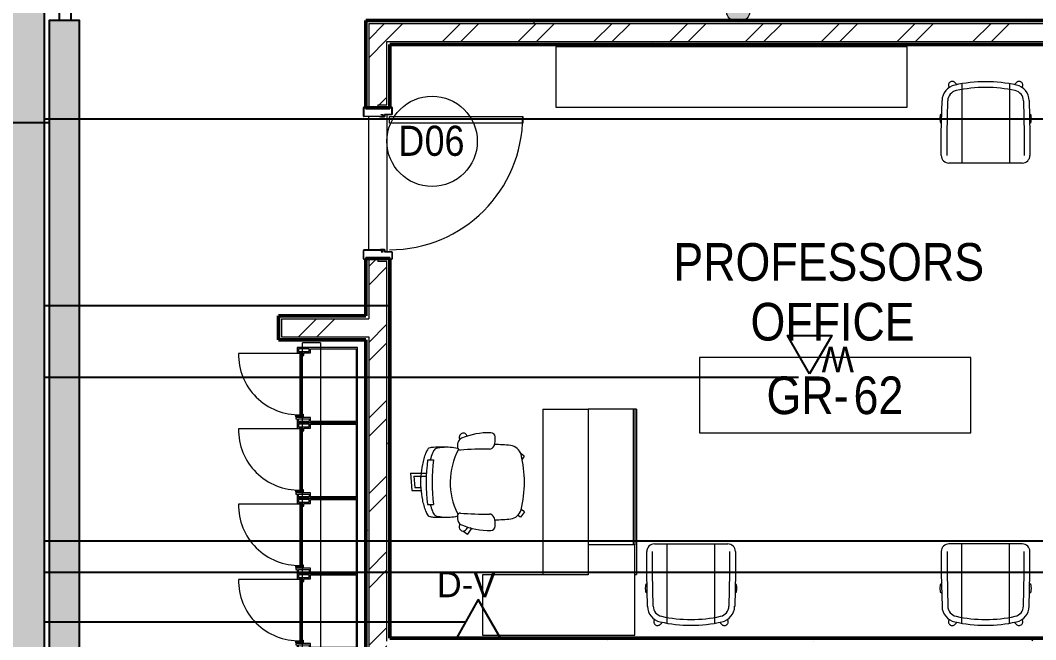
# Model space of a CAD drawing. Header units: millimetres. Extents: x -9358 to 257996, y -67499 to 9117.
# Drawn here: x 8328 to 15064, y -16478 to -12367 of the extents above; entities that cross this region are included whole.
import ezdxf

# ---------------------------------------------------------------- set-up
doc = ezdxf.new("R2010")
doc.units = ezdxf.units.MM
doc.header["$LTSCALE"] = 1000
for name, color, linetype, lineweight in [('123', 2, 'Continuous', 9), ('A-DOOR', 8, 'Continuous', 9), ('A-DOOR-1', 8, 'Continuous', 18), ('A-DOR', 8, 'Continuous', 9), ('A-FLR-PAT', 8, 'Continuous', 18), ('A-FRN', 8, 'Continuous', 9), ('A-GEN-MOD', 8, 'Continuous', 9), ('A-ROM-NAM', 8, 'Continuous', 9), ('A-TYP-DOR', 8, 'Continuous', 0), ('A-TYP-WAL', 8, 'Continuous', 0), ('A-WAL-CLD', 8, 'Continuous', 9), ('A-WAL-CMU', 8, 'Continuous', 50), ('A-WAL-LOW-30', 8, 'Continuous', 18), ('A-WAL-PAT-1', 8, 'Continuous', 9)]:
    doc.layers.add(name, color=color, linetype=linetype, lineweight=lineweight)
for name, color, linetype in [('CCTV', 4, 'Continuous'), ('CCTVNET', 6, 'Continuous'), ('DATANET', 4, 'Continuous'), ('LC-CABLE -10', 4, 'Continuous'), ('LC-CABLE -20', 6, 'Continuous'), ('LC-T-OUTLET', 4, 'Continuous')]:
    doc.layers.add(name, color=color, linetype=linetype)
doc.styles.add('Arial_5', font='arial.ttf', dxfattribs={"width": 0.85, "height": 200})
doc.styles.add('Arial_7', font='arial.ttf', dxfattribs={"width": 0.85, "height": 200})
pattern_1 = [(0, (0, 0), (812.8, 203.2), [33.528, -576.072, 33.528, -576.072, -3251.2]), (0, (0, 0), (812.8, 203.2), [-1219.2, 33.528, -1185.672, 33.528, -576.072, -1422.4]), (0, (0, 0), (812.8, 203.2), [-3048, 33.528, -372.872, 33.528, -982.472]), (120, (304.8, 101.6), (-582.3764, 602.3054), [33.528, -576.072, 33.528, -576.072, -3251.2]), (120, (304.8, 101.6), (-582.3764, 602.3054), [-1219.2, 33.528, -1185.672, 33.528, -576.072, -1422.4]), (120, (304.8, 101.6), (-582.3764, 602.3054), [-3048, 33.528, -372.872, 33.528, -982.472]), (240, (406.4, 508), (-230.4236, -805.5054), [33.528, -576.072, 33.528, -576.072, -3251.2]), (240, (406.4, 508), (-230.4236, -805.5054), [-1219.2, 33.528, -1185.672, 33.528, -576.072, -1422.4]), (240, (406.4, 508), (-230.4236, -805.5054), [-3048, 33.528, -372.872, 33.528, -982.472])]
pattern_2 = [(45, (0, 0), (-251.447, 251.447), []), (45, (0, 381), (-251.447, 251.447), [])]

# ---------------------------------------------------------------- blocks, each defined once
blk = doc.blocks.new('Door Tag - Door Tag-41184-01-Ground Floor Plan')
at = {"layer": 'A-TYP-DOR'}
blk.add_circle((0, 0), 3, dxfattribs=at)
blk = doc.blocks.new('D-V')
at = {"color": 3}
blk.add_lwpolyline([(1.2, 256.5), (146.9, 0), (-146.9, 0), (1.2, 256.5)], dxfattribs=at)
at = {"layer": 'CCTV', "color": 2}
blk.add_attdef('D-V', (-225.1, 246.5), '', height=170, dxfattribs=at)
blk = doc.blocks.new('D-W')
at = {"color": 3, "elevation": 0}
blk.add_lwpolyline([(0, 254.5), (146.9, 0), (-146.9, 0), (0, 254.5)], dxfattribs=at)
at = {"layer": 'LC-T-OUTLET', "color": 2}
blk.add_attdef('W', (77.2, 236.3, 0), '', height=170, dxfattribs=at)
blk = doc.blocks.new('Wood door - 1000-Wood Door-2297986-01-Ground Floor Furniture Plan')
at = {"layer": 'A-DOOR'}
blk.add_arc((442, -77), 884, 180, 270, dxfattribs=at)
at = {"layer": 'A-DOOR-1'}
for p, q in [((-505, 92.5), (-505, 82.5)), ((-505, 82.5), (-505, 92.5)), ((-503.5, 82.5), (-503.5, 92.5)), ((-445.7, 95), (-502.5, 95)), ((-502.5, 95), (-445.7, 95)), ((-502.5, 93.5), (-445.7, 93.5)), ((-495, 81.5), (-502.5, 81.5)), ((-502.5, 80), (-495, 80)), ((-495, 80), (-500, 80)), ((-495, 81.5), (-495, 80)), ((-495, -80), (-495, 80)), ((-444.7, 92.5), (-444.7, -32.5)), ((-443.2, -8.1), (-443.2, 92.5)), ((-443.2, 92.5), (-443.2, -8.1)), ((443.2, -8.1), (443.2, 92.5)), ((443.2, -8.4), (443.2, 92.5)), ((444.7, 92.5), (444.7, -32.5)), ((445.7, 95), (502.5, 95)), ((445.7, 95), (502.5, 95)), ((502.5, 93.5), (445.7, 93.5)), ((495, 81.5), (495, 80)), ((495, 81.5), (502.5, 81.5)), ((502.5, 80), (495, 80)), ((495, 80), (495, -80)), ((500, 80), (495, 80)), ((503.5, 82.5), (503.5, 92.5)), ((505, 92.5), (505, 82.5)), ((505, 92.5), (505, 82.5)), ((-456.5, -92.5), (-456.5, -47)), ((-453.7, -23), (-455.2, -23)), ((-455.2, -23), (-455.2, -32.5)), ((-455, -92.5), (-455, -47)), ((-455, -47), (-455, -92.5)), ((-442.5, -44.5), (-454, -44.5)), ((-442.5, -46), (-454, -46)), ((-442.5, -46), (-454, -46)), ((-453.7, -32.5), (-453.7, -23)), ((-445.7, -33.5), (-452.7, -33.5)), ((-452.7, -35), (-445.7, -35)), ((-441.7, -8.1), (-443.2, -8.4)), ((-443.2, -32.5), (-443.2, -8.1)), ((-443.2, -8.1), (-441.7, -8.1)), ((-443.2, -8.4), (-441.5, -18.1)), ((-440, -18), (-441.7, -8.1)), ((-441.7, -8.1), (-440, -18)), ((-441.5, -18.1), (-441.5, -43.5)), ((-440, -43.5), (-440, -18)), ((-440, -18), (-440, -43.5)), ((440, -18), (441.7, -8.1)), ((440, -18), (441.7, -8.1)), ((440, -43.5), (440, -18)), ((440, -43.5), (440, -18)), ((443.2, -8.4), (441.5, -18.1)), ((441.5, -18.1), (441.5, -43.5)), ((441.7, -8.1), (443.2, -8.4)), ((441.7, -8.1), (443.2, -8.4)), ((442.5, -44.5), (454, -44.5)), ((442.5, -46), (454, -46)), ((454, -46), (442.5, -46)), ((443.2, -32.5), (443.2, -8.1)), ((445.7, -33.5), (452.7, -33.5)), ((452.7, -35), (445.7, -35)), ((453.7, -23), (455.2, -23)), ((453.7, -32.5), (453.7, -23)), ((455, -92.5), (455, -47)), ((455, -92.5), (455, -47)), ((455.2, -23), (455.2, -32.5)), ((456.5, -92.5), (456.5, -47)), ((-505, -92.5), (-505, -82.5)), ((-505, -92.5), (-505, -82.5)), ((-503.5, -92.5), (-503.5, -82.5)), ((-495, -80), (-502.5, -80)), ((-502.5, -81.5), (-495, -81.5)), ((-457.5, -93.5), (-502.5, -93.5)), ((-502.5, -95), (-457.5, -95)), ((-457.5, -95), (-502.5, -95)), ((-500, -80), (-495, -80)), ((-495, -81.5), (-495, -80)), ((399, -77), (442, -77)), ((399, -961), (399, -77)), ((442, -77), (442, -961)), ((457.5, -93.5), (502.5, -93.5)), ((502.5, -95), (457.5, -95)), ((502.5, -95), (457.5, -95)), ((495, -81.5), (495, -80)), ((495, -80), (502.5, -80)), ((495, -80), (500, -80)), ((502.5, -81.5), (495, -81.5)), ((503.5, -92.5), (503.5, -82.5)), ((505, -92.5), (505, -82.5)), ((505, -82.5), (505, -92.5)), ((442, -961), (399, -961))]:
    blk.add_line(p, q, dxfattribs=at)
for centre, radius, start, end in [((-502.5, 92.5), 2.5, 90, 180), ((-502.5, 92.5), 2.5, 90, 180), ((-502.5, 82.5), 2.5, 180, 270), ((-502.5, 82.5), 2.5, 180, 270), ((-502.5, 92.5), 1.03, 90, 180), ((-502.5, 82.5), 1.01, 180, 270), ((-445.7, 92.5), 2.5, 0, 90), ((-445.7, 92.5), 2.5, 0, 90), ((-445.7, 92.5), 0.985, 0, 90), ((445.7, 92.5), 2.5, 90, 180), ((445.7, 92.5), 2.5, 90, 180), ((445.7, 92.5), 0.985, 90, 180), ((502.5, 92.5), 2.5, 360, 90), ((502.5, 92.5), 2.5, 0, 90), ((502.5, 92.5), 1.03, 0, 90), ((502.5, 82.5), 1.01, 270, 360), ((502.5, 82.5), 2.5, 270, 0), ((502.5, 82.5), 2.5, 270, 360), ((-454, -47), 2.5, 90, 180), ((-452.7, -32.5), 2.5, 180, 270), ((-454, -47), 0.997, 90, 180), ((-454, -47), 0.997, 90, 180), ((-452.7, -32.5), 1.01, 180, 270), ((-445.7, -32.5), 0.984, 270, 360), ((-445.7, -32.5), 2.5, 270, 360), ((-442.5, -43.5), 1, 270, 0), ((-442.5, -43.5), 2.5, 270, 360), ((-442.5, -43.5), 2.5, 270, 360), ((442.5, -43.5), 2.5, 180, 270), ((442.5, -43.5), 2.5, 180, 270), ((442.5, -43.5), 1, 180, 270), ((445.7, -32.5), 2.5, 180, 270), ((445.7, -32.5), 0.984, 180, 270), ((452.7, -32.5), 1.01, 270, 360), ((452.7, -32.5), 2.5, 270, 360), ((454, -47), 2.5, 360, 90), ((454, -47), 0.997, 360, 90), ((454, -47), 0.979, 0, 90), ((-502.5, -82.5), 2.5, 90, 180), ((-502.5, -82.5), 2.5, 90, 180), ((-502.5, -92.5), 2.5, 180, 270), ((-502.5, -92.5), 2.5, 180, 270), ((-502.5, -82.5), 1, 90, 180), ((-502.5, -92.5), 1, 180, 270), ((-457.5, -92.5), 1, 270, 0), ((-457.5, -92.5), 2.5, 270, 360), ((-457.5, -92.5), 2.5, 270, 360), ((457.5, -92.5), 2.5, 180, 270), ((457.5, -92.5), 2.5, 180, 270), ((457.5, -92.5), 1, 180, 270), ((502.5, -82.5), 2.5, 0, 90), ((502.5, -82.5), 2.5, 360, 90), ((502.5, -82.5), 1, 0, 90), ((502.5, -92.5), 1, 270, 360), ((502.5, -92.5), 2.5, 270, 360), ((502.5, -92.5), 2.5, 270, 360)]:
    blk.add_arc(centre, radius, start, end, dxfattribs=at)
blk = doc.blocks.new('FR_Lockers-MLTPL_Dar - FR_Lockers-MLTPL_Dar-1703966-01-Ground Floor Furniture Plan')
at = {"layer": 'A-GEN-MOD'}
for p, q in [((-40, 382.2), (-40, 789.1)), ((-473.3, 408.9), (-473.3, 400)), ((-464.4, 408.9), (-473.3, 408.9)), ((-464.4, 311.1), (-464.4, 408.9)), ((-460, 408.9), (-451.1, 408.9)), ((-460, 360), (-460, 408.9)), ((-451.1, 408.9), (-451.1, 368.9)), ((-500, 400), (-500, 0)), ((-473.3, 400), (-500, 400)), ((-491.1, 391.1), (-473.3, 391.1)), ((-491.1, 320), (-491.1, 391.1)), ((-473.3, 391.1), (-473.3, 320)), ((-442.2, 360), (-460, 360)), ((-451.1, 368.9), (-442.2, 368.9)), ((-446.7, 382.2), (-446.7, 373.3)), ((-40, 382.2), (-446.7, 382.2)), ((-446.7, 373.3), (-40, 373.3)), ((-442.2, 368.9), (-442.2, 360)), ((-53.3, 364.4), (-53.3, 355.6)), ((-35.6, 364.4), (-53.3, 364.4)), ((-53.3, 355.6), (-35.6, 355.6)), ((-40, 373.3), (-40, 382.2)), ((-35.6, 400), (-35.6, 364.4)), ((0, 400), (-35.6, 400)), ((-35.6, 355.6), (-35.6, 311.1)), ((-26.7, 391.1), (-26.7, 320)), ((-8.9, 391.1), (-26.7, 391.1)), ((-8.9, 320), (-8.9, 391.1)), ((0, 0), (0, 400)), ((-473.3, 320), (-491.1, 320)), ((-491.1, 311.1), (-464.4, 311.1)), ((-491.1, 8.9), (-491.1, 311.1)), ((-35.6, 311.1), (-8.9, 311.1)), ((-26.7, 320), (-8.9, 320)), ((-8.9, 311.1), (-8.9, 8.9)), ((-500, 0), (0, 0)), ((-8.9, 8.9), (-491.1, 8.9))]:
    blk.add_line(p, q, dxfattribs=at)
blk.add_arc((-46.8, 389.2), 400, 89.03054, 181.28823, dxfattribs=at)
blk = doc.blocks.new('Scoop_Conference_Swivel_Chair_14893 - Scoop_Conference_Swivel_Chair_14893-748504-01-Ground Floor Furniture Plan')
at = {"layer": 'A-FRN'}
for p, q in [((-158.6, 336.1), (-158.6, -190.7)), ((158.6, 336.1), (158.6, -190.7)), ((-293.9, 5.1), (-289.4, 224)), ((-255.8, 4.7), (-251.3, 223.2)), ((251.3, 223.2), (255.8, 4.7)), ((289.4, 224), (293.9, 5.1)), ((-291.2, 134.7), (-296, 134.7)), ((-296, 74.7), (-292.5, 74.7)), ((296, 134.7), (291.2, 134.7)), ((292.5, 74.7), (296, 74.7)), ((-293.9, -139.9), (-293.9, 5.1)), ((-255.8, -139.9), (-255.8, 4.7)), ((255.8, 4.7), (255.8, -139.9)), ((293.9, 5.1), (293.9, -139.9)), ((243.1, -190.7), (-243.1, -190.7))]:
    blk.add_line(p, q, dxfattribs=at)
for centre, radius, start, end in [((-221.9, 326.6), 24.9, 135, 138.48477), ((-221.9, 326.6), 24.9, 131.51252, 135), ((-221.9, 326.6), 24.9, 95.23535, 99), ((0, -606.8), 956.1, 77.64827, 102.35173), ((-181.4, 221.7), 107.9, 102.35173, 178.80744), ((-181.4, 221.7), 69.8, 102.35173, 178.80744), ((-221.9, 326.6), 24.9, 171, 174.76718), ((0, -606.8), 918, 77.64827, 102.35173), ((181.4, 221.7), 69.9, 1.19256, 77.64827), ((181.4, 221.7), 108, 1.19256, 77.64827), ((-243.1, -139.9), 50.8, 180, 270), ((243.1, -139.9), 50.8, 270, 0)]:
    blk.add_arc(centre, radius, start, end, dxfattribs=at)
for points, knots in [([(-204.3, 344.2), (-205.8, 345.7), (-208.4, 347.6), (-212.2, 349.6), (-215.3, 350.6), (-218.5, 351.3), (-222.8, 351.6), (-229, 350.8), (-236.4, 347.4), (-242.7, 341.1), (-246.4, 333), (-247.1, 324.2), (-245, 316.6), (-242.4, 312.5), (-241.2, 310.9)], [-1, -1, -1, -1, -0.9166667, -0.875, -0.8333333, -0.7916667, -0.75, -0.6666667, -0.5555556, -0.4444444, -0.3333333, -0.2222222, -0.1111111, -0.0331931, -0.0331931, -0.0331931, -0.0331931]), ([(239.5, 344.2), (237.5, 346.2), (232.8, 349.5), (223.6, 352), (215.1, 351), (208.5, 347.7), (205.6, 345.4), (204.3, 344.2)], [-1, -1, -1, -1, -0.785714, -0.571429, -0.285714, -0.142857, 0, 0, 0, 0]), ([(241.2, 310.9), (243.1, 313.2), (245, 316.7), (246.3, 321.5), (246.9, 325.4), (246.7, 331), (244.5, 337.9), (241.3, 342.3), (239.5, 344.2)], [-0.9333886, -0.9333886, -0.9333886, -0.9333886, -0.7, -0.625, -0.55, -0.4, -0.2, 0, 0, 0, 0]), ([(-296, 74.7), (-296.5, 74.7), (-297.2, 75.6), (-298.3, 78.5), (-299, 81.5), (-299.8, 85.2), (-300.6, 91), (-301.3, 99.3), (-301.3, 110), (-300.6, 118.4), (-299.8, 124.1), (-299, 127.8), (-298.3, 130.8), (-297.2, 133.8), (-296.5, 134.7), (-296, 134.7)], [-1, -1, -1, -1, -0.888889, -0.833333, -0.777778, -0.722222, -0.666667, -0.555556, -0.444444, -0.333333, -0.277778, -0.222222, -0.166667, -0.111111, 0, 0, 0, 0]), ([(296, 134.7), (296.5, 134.7), (297.2, 133.8), (298.3, 130.8), (299, 127.8), (299.8, 124.1), (300.6, 118.4), (301.3, 110), (301.3, 99.3), (300.6, 91), (299.8, 85.2), (299, 81.5), (298.3, 78.5), (297.2, 75.6), (296.5, 74.7), (296, 74.7)], [-1, -1, -1, -1, -0.888889, -0.833333, -0.777778, -0.722222, -0.666667, -0.555556, -0.444444, -0.333333, -0.277778, -0.222222, -0.166667, -0.111111, 0, 0, 0, 0])]:
    blk.add_open_spline(points, degree=3, knots=knots, dxfattribs=at)
for points in [[(-189.8, 329.6), (-194.6, 334.4), (-199.5, 339.3), (-204.3, 344.2)], [(204.3, 344.2), (199.5, 339.3), (194.6, 334.4), (189.8, 329.6)]]:
    blk.add_open_spline(points, degree=3, dxfattribs=at)
blk = doc.blocks.new('Scoop_Conference_Swivel_Chair_14893 - Scoop_Conference_Swivel_Chair_14893-746239-01-Ground Floor Furniture Plan')
at = {"layer": 'A-FRN'}
for p, q in [((-293.9, 139.9), (-293.9, -5.1)), ((-255.8, 139.9), (-255.8, -4.7)), ((243.1, 190.7), (-243.1, 190.7)), ((-158.6, -336.1), (-158.6, 190.7)), ((158.6, -336.1), (158.6, 190.7)), ((255.8, -4.7), (255.8, 139.9)), ((293.9, -5.1), (293.9, 139.9)), ((-293.9, -5.1), (-289.4, -224)), ((-255.8, -4.7), (-251.3, -223.2)), ((251.3, -223.2), (255.8, -4.7)), ((289.4, -224), (293.9, -5.1)), ((-292.5, -74.7), (-296, -74.7)), ((-296, -134.7), (-291.2, -134.7)), ((291.2, -134.7), (296, -134.7)), ((296, -74.7), (292.5, -74.7))]:
    blk.add_line(p, q, dxfattribs=at)
for centre, radius, start, end in [((-243.1, 139.9), 50.8, 90, 180), ((243.1, 139.9), 50.8, 0, 90), ((-181.4, -221.7), 108, 181.19256, 257.64827), ((-181.4, -221.7), 69.8, 181.19256, 257.64827), ((181.4, -221.7), 69.9, 282.35173, 358.80744), ((181.4, -221.7), 108, 282.35173, 358.80744), ((-221.9, -326.6), 24.9, 185.23282, 189), ((0, 606.8), 956.1, 257.64827, 282.35173), ((0, 606.8), 918, 257.64827, 282.35173), ((-221.9, -326.6), 24.9, 221.51523, 225), ((-221.9, -326.6), 24.9, 225, 228.48748), ((-221.9, -326.6), 24.9, 261, 264.76465)]:
    blk.add_arc(centre, radius, start, end, dxfattribs=at)
for points, knots in [([(-296, -134.7), (-296.5, -134.7), (-297.2, -133.8), (-298.3, -130.8), (-299, -127.8), (-299.8, -124.1), (-300.6, -118.4), (-301.3, -110), (-301.3, -99.3), (-300.6, -91), (-299.8, -85.2), (-299, -81.5), (-298.3, -78.5), (-297.2, -75.6), (-296.5, -74.7), (-296, -74.7)], [-1, -1, -1, -1, -0.888889, -0.833333, -0.777778, -0.722222, -0.666667, -0.555556, -0.444444, -0.333333, -0.277778, -0.222222, -0.166667, -0.111111, 0, 0, 0, 0]), ([(296, -74.7), (296.5, -74.7), (297.2, -75.6), (298.3, -78.5), (299, -81.5), (299.8, -85.2), (300.6, -91), (301.3, -99.3), (301.3, -110), (300.6, -118.4), (299.8, -124.1), (299, -127.8), (298.3, -130.8), (297.2, -133.8), (296.5, -134.7), (296, -134.7)], [-1, -1, -1, -1, -0.888889, -0.833333, -0.777778, -0.722222, -0.666667, -0.555556, -0.444444, -0.333333, -0.277778, -0.222222, -0.166667, -0.111111, 0, 0, 0, 0]), ([(-241.2, -310.9), (-242, -311.9), (-243.3, -313.8), (-244.9, -316.9), (-245.9, -320), (-246.6, -323.2), (-246.9, -327.5), (-246.1, -333.7), (-242.7, -341.1), (-236.4, -347.4), (-228.3, -351.1), (-219.5, -351.8), (-211.1, -349.5), (-206.3, -346.2), (-204.3, -344.2)], [-0.9668069, -0.9668069, -0.9668069, -0.9668069, -0.9166667, -0.875, -0.8333333, -0.7916667, -0.75, -0.6666667, -0.5555556, -0.4444444, -0.3333333, -0.2222222, -0.1111111, 0, 0, 0, 0]), ([(239.5, -344.2), (241.3, -342.3), (244.5, -337.9), (246.9, -330.3), (246.8, -322.4), (244.6, -315.8), (242.3, -312.2), (241.2, -310.9)], [-1, -1, -1, -1, -0.8, -0.6, -0.4, -0.2, -0.0666114, -0.0666114, -0.0666114, -0.0666114]), ([(204.3, -344.2), (206.3, -346.1), (210.8, -349.3), (219.8, -352), (230.2, -350.9), (236.8, -346.8), (239.5, -344.2)], [-1, -1, -1, -1, -0.785714, -0.571429, -0.285714, 0, 0, 0, 0])]:
    blk.add_open_spline(points, degree=3, knots=knots, dxfattribs=at)
for points in [[(-204.3, -344.2), (-199.5, -339.3), (-194.6, -334.4), (-189.8, -329.6)], [(189.8, -329.6), (194.6, -334.4), (199.5, -339.3), (204.3, -344.2)]]:
    blk.add_open_spline(points, degree=3, dxfattribs=at)
blk = doc.blocks.new('Task chair 9554N35 - Task chair 9554N35-745676-01-Ground Floor Furniture Plan')
at = {"layer": 'A-FRN'}
for p, q in [((-172.9, 306.8), (-189.9, 284.3)), ((-172.9, 306.8), (-153.2, 293.1)), ((196.3, 309), (180.3, 287)), ((196.3, 309), (233.1, 282.3)), ((233.1, 282.3), (220.5, 265)), ((309.5, -42.5), (303.3, -51.1)), ((346.3, -69.3), (309.5, -42.5)), ((208.7, -134.6), (213.5, -132.2)), ((346.3, -69.3), (324.3, -99.6)), ((-148.6, -333.2), (-148.6, -294.8)), ((148.6, -333.5), (148.6, -294.8)), ((-59.9, -447.8), (-59.9, -341.6)), ((-40.1, -424.9), (-40.1, -342.5)), ((-33.2, -377), (-33.2, -380)), ((-33.2, -380), (34.3, -380)), ((34.3, -418.4), (34.3, -377)), ((56.2, -437.7), (56.2, -375.4)), ((-59.9, -447.8), (56.2, -437.7)), ((-40.1, -424.9), (34.3, -418.4))]:
    blk.add_line(p, q, dxfattribs=at)
for centre, radius, start, end in [((-163.7, 208.7), 80, 103.94163, 173.64139), ((0, -450.7), 759.4, 76.05834, 103.94163), ((163.7, 208.7), 80, 6.35861, 76.05834), ((875.8, 92.8), 1126, 173.64139, 179.13874), ((-875.8, 92.8), 1126, 0.96847, 6.35861), ((157.4, 76.4), 485.9, 178.90131, 202.37717), ((-298.4, 85.1), 30, 94.38503, 178.83074), ((-289.7, -26.9), 142.3, 70.42845, 94.40688), ((-253.5, 75.2), 34, 1.57827, 70.42845), ((1706.6, 39.8), 1926.5, 178.92008, 184.65045), ((-1714.8, 39.8), 1926.5, 355.34955, 1.07992), ((245.3, 75.2), 34, 109.57155, 178.42173), ((281.6, -26.9), 142.3, 102.84069, 109.57155), ((281.6, -26.9), 142.3, 85.59312, 102.84069), ((-165.6, 76.4), 485.9, 337.62283, 1.09869), ((290.2, 85.1), 30, 1.16926, 85.61497), ((266.7, -140.7), 80.4, 54.9497, 66.54385), ((-301, -96.7), 25.2, 123.41207, 230.42017), ((-296.1, -90.9), 32.8, 230.42017, 277.57983), ((-270.6, -142.7), 80.3, 115.93952, 123.41207), ((-257.7, -94.4), 37, 202.48154, 245.42433), ((-304.4, -28.7), 95.5, 277.57983, 283.12992), ((-239, -54.3), 81.3, 245.20673, 276.92846), ((-5.9, -191.7), 225.5, 165.01048, 178.08469), ((-231.5, -117.1), 18, 277.29162, 2.37389), ((1.2, 277.4), 461.4, 241.6816, 296.72751), ((223.3, -117.1), 18, 177.62611, 262.70838), ((230.8, -54.3), 81.3, 263.07154, 294.79327), ((249.5, -94.4), 37, 294.57567, 337.51846), ((351.4, 138.5), 268.8, 253.82651, 257.0503), ((297.3, -97.1), 27.1, 257.0503, 54.9497), ((1424.9, -239.6), 1657.1, 178.08469, 181.91531), ((5.9, -191.7), 225.5, 1.91531, 14.48214), ((-1424.9, -239.6), 1657.1, 358.08469, 1.91531), ((192.1, -200.6), 424.1, 181.28036, 189.12463), ((-202, -267.3), 24.7, 181.26499, 228.14341), ((202, -267.3), 24.7, 311.85659, 358.73501), ((-192.1, -200.6), 424.1, 350.87537, 358.71964), ((18.2, 231.9), 573.4, 248.37033, 253.08596), ((0, 988.3), 1291.7, 263.39468, 276.60532), ((1, 773.4), 1116.7, 262.30125, 277.59325), ((-18.2, 231.9), 573.4, 286.91404, 291.62967)]:
    blk.add_arc(centre, radius, start, end, dxfattribs=at)
for centre, major_axis, ratio, start_param, end_param in [((2833.6, -1083.6), (-3058.7, 867.3), 0.246692, 0.098786, 0.133654), ((-182.4, -335.9), (-44.1, 13.7), 0.260293, 0.190015, 1.407049), ((-178.1, -286.4), (-48, 16.7), 0.376203, 0.715963, 1.386418), ((178.1, -286.7), (48.1, 16.1), 0.383717, 4.900693, 5.6098), ((182.6, -337.1), (43.9, 14.1), 0.248418, 4.873403, 6.095378), ((-2833.6, -1083.6), (3058.7, 867.3), 0.246692, 6.149531, 6.184399), ((-2839.6, -1069.5), (3064.8, 850.5), 0.246639, 6.151983, 6.185843)]:
    blk.add_ellipse(centre, major_axis=major_axis, ratio=ratio, start_param=start_param, end_param=end_param, dxfattribs=at)
blk.add_open_spline([(193.1, -345.6), (180.8, -349.8), (155.9, -357.6), (104.9, -369.7), (39.6, -378.5), (-39.7, -378.4), (-105, -369.4), (-155.9, -357.1), (-180.8, -349.3), (-193.1, -344.9)], degree=3, knots=[0, 0, 0, 0, 0.1, 0.2, 0.4, 0.6, 0.8, 0.9, 1, 1, 1, 1], dxfattribs=at)
blk = doc.blocks.new('secretary office - manager office -1 2-1846450-01-Ground Floor Furniture Plan')
at = {"layer": 'A-FRN'}
for p, q in [((-550, 700), (-950, 700)), ((-950, 700), (-950, -300)), ((-550, 0), (-550, 700)), ((550, 300), (-550, 300)), ((550, 300), (550, 0)), ((-350, 0), (-550, 0)), ((550, 0), (-350, 0)), ((-350, -310), (-350, 0)), ((550, -300), (550, 0)), ((-950, -300), (-950, -310)), ((-950, -310), (-360, -310)), ((-548, -310), (-548, -320)), ((550, -320), (-548, -320)), ((-360, -310), (-350, -310)), ((-350, -300), (550, -300)), ((-350, -300), (550, -300)), ((550, -310), (-350, -310)), ((550, -310), (550, -300)), ((550, -320), (550, -310))]:
    blk.add_line(p, q, dxfattribs=at)
blk = doc.blocks.new('Walls 250 - Walls 41-1952108-01-Ground Floor Furniture Plan')
at = {"layer": 'A-FRN'}
for p, q in [((27604.7, -7518.4), (25274.7, -7518.4)), ((25274.7, -7518.4), (25274.7, -7918.4)), ((27604.7, -7918.4), (27604.7, -7518.4)), ((25274.7, -7918.4), (27604.7, -7918.4))]:
    blk.add_line(p, q, dxfattribs=at)
blk = doc.blocks.new('M_Room Tag_Small - M_Room Tag_Small-919701-01-Ground Floor Furniture Plan')
at = {"layer": 'A-ROM-NAM'}
for p, q in [((9, 2.5), (-9, 2.5)), ((-9, 2.5), (-9, -2.5)), ((9, -2.5), (9, 2.5)), ((-9, -2.5), (9, -2.5))]:
    blk.add_line(p, q, dxfattribs=at)
blk = doc.blocks.new('G')
at = {"layer": 'A-WAL-PAT-1'}
h = blk.add_hatch(dxfattribs=at)
h.set_pattern_fill('FP_2', color=256, style=0, pattern_type=2)
h.set_pattern_definition(pattern_1)
h.paths.add_polyline_path([(10620, -28640), (10640, -28640), (10640, -28390), (10620, -28390), (10620, -28540.7)], flags=0)
h.paths.add_polyline_path([(10640, -27390), (10640, -26800), (10620, -26800), (10620, -27390)], flags=0)
h.paths.add_polyline_path([(10640, -26680), (10640, -22550), (10620, -22550), (10620, -26680)], flags=0)
h.paths.add_polyline_path([(10620, -22430), (10640, -22430), (10640, -22000), (10620, -22000), (10620, -22410)], flags=0)
h.paths.add_polyline_path([(10620, -21000), (10640, -21000), (10640, -19980), (10620, -19980), (10620, -20590.7)], flags=0)
h.paths.add_polyline_path([(10620, -18980), (10640, -18980), (10640, -18570), (10620, -18570), (10620, -18783.9)], flags=0)
h.paths.add_polyline_path([(10640, -18450), (10640, -14320), (10620, -14320), (10620, -18450)], flags=0)
h.paths.add_polyline_path([(10640, -14200), (10640, -13800), (10620, -13800), (10620, -14200)], flags=0)
h.paths.add_polyline_path([(10640, -12800), (10640, -12220), (10620, -12220), (10620, -12800)], flags=0)
h = blk.add_hatch(dxfattribs=at)
h.set_pattern_fill('FP_2', color=256, style=0, pattern_type=2)
h.set_pattern_definition(pattern_1)
h.paths.add_polyline_path([(16350, -12240), (16730, -12240), (16730, -12220), (10640, -12220), (10640, -12240), (15863.4, -12240)], flags=0)
h = blk.add_hatch(dxfattribs=at)
h.set_pattern_fill('FP_1', color=256, style=0, pattern_type=2)
h.set_pattern_definition(pattern_2)
h.paths.add_polyline_path([(10760, -28640), (10760, -28410), (10700, -28410), (10700, -28390), (10640, -28390), (10640, -28640), (10700, -28640)], flags=0)
h.paths.add_polyline_path([(10640, -27390), (10700, -27390), (10700, -27370), (10760, -27370), (10760, -22020), (10700, -22020), (10700, -22000), (10640, -22000), (10640, -27095.3)], flags=0)
h.paths.add_polyline_path([(10700, -21000), (10700, -20980), (10760, -20980), (10760, -20000), (10700, -20000), (10700, -19980), (10640, -19980), (10640, -21000)], flags=0)
h.paths.add_polyline_path([(10640, -18980), (10700, -18980), (10700, -18960), (10760, -18960), (10760, -13820), (10700, -13820), (10700, -13800), (10640, -13800), (10640, -18783.9)], flags=0)
h.paths.add_polyline_path([(10700, -12800), (10700, -12780), (10760, -12780), (10760, -12240), (10640, -12240), (10640, -12800)], flags=0)
h = blk.add_hatch(dxfattribs=at)
h.set_pattern_fill('FP_1', color=256, style=0, pattern_type=2)
h.set_pattern_definition(pattern_2)
h.paths.add_polyline_path([(16330, -12360), (16350, -12360), (16350, -12240), (10760, -12240), (10760, -12360), (15863.4, -12360)], flags=0)
h = blk.add_hatch(dxfattribs=at)
h.set_pattern_fill('FP_2', color=256, style=0, pattern_type=2)
h.set_pattern_definition(pattern_1)
h.paths.add_polyline_path([(10760, -28620), (10780, -28620), (10780, -28390), (10700, -28390), (10700, -28410), (10760, -28410), (10760, -28540.7)], flags=0)
h.paths.add_polyline_path([(10700, -27390), (10780, -27390), (10780, -24660), (10760, -24660), (10760, -27370), (10700, -27370)], flags=0)
h.paths.add_polyline_path([(10780, -24540), (10780, -22000), (10700, -22000), (10700, -22020), (10760, -22020), (10760, -24540)], flags=0)
h.paths.add_polyline_path([(10700, -21000), (10780, -21000), (10780, -20560), (10760, -20560), (10760, -20980), (10700, -20980)], flags=0)
h.paths.add_polyline_path([(10780, -20440), (10780, -19980), (10700, -19980), (10700, -20000), (10760, -20000), (10760, -20440)], flags=0)
h.paths.add_polyline_path([(10700, -18980), (10780, -18980), (10780, -16460), (10760, -16460), (10760, -18960), (10700, -18960)], flags=0)
h.paths.add_polyline_path([(10760, -16340), (10780, -16340), (10780, -13800), (10700, -13800), (10700, -13820), (10760, -13820), (10760, -15531.6)], flags=0)
h.paths.add_polyline_path([(10700, -12800), (10780, -12800), (10780, -12360), (10760, -12360), (10760, -12780), (10700, -12780)], flags=0)
h = blk.add_hatch(dxfattribs=at)
h.set_pattern_fill('FP_2', color=256, style=0, pattern_type=2)
h.set_pattern_definition(pattern_1)
h.paths.add_polyline_path([(16330, -12380), (16330, -12360), (10780, -12360), (10780, -12380), (15863.4, -12380)], flags=0)
h = blk.add_hatch(dxfattribs=at)
h.set_pattern_fill('FP_2', color=256, style=0, pattern_type=2)
h.set_pattern_definition(pattern_1)
h.paths.add_polyline_path([(10040, -14320), (10060, -14320), (10060, -14200), (10620, -14200), (10620, -14180), (10040, -14180), (10040, -14200)], flags=0)
h = blk.add_hatch(dxfattribs=at)
h.set_pattern_fill('FP_1', color=256, style=0, pattern_type=2)
h.set_pattern_definition(pattern_2)
h.paths.add_polyline_path([(10620, -14320), (10640, -14320), (10640, -14200), (10060, -14200), (10060, -14320)], flags=0)
h = blk.add_hatch(dxfattribs=at)
h.set_pattern_fill('FP_2', color=256, style=0, pattern_type=2)
h.set_pattern_definition(pattern_1)
h.paths.add_polyline_path([(10780, -16460), (10800, -16460), (10800, -16340), (16730, -16340), (16730, -16320), (10780, -16320), (10780, -16340)], flags=0)
at = {"layer": 'A-FLR-PAT'}
for p, q in [((10640, -12805), (10640, -12800)), ((10640, -13743.2), (10640, -12856.8)), ((10760, -12800), (10760, -12805)), ((10760, -12845), (10760, -13755)), ((10640, -13800), (10640, -13795)), ((10760, -13795), (10760, -13800))]:
    blk.add_line(p, q, dxfattribs=at)
at = {"layer": 'A-WAL-CLD'}
for p, q in [((10640, -12240), (10640, -12800)), ((10640, -12240), (16350, -12240)), ((10760, -12780), (10760, -12360)), ((10760, -12360), (16350, -12360)), ((10700, -12780), (10760, -12780)), ((10700, -12780), (10700, -12800)), ((10640, -13800), (10640, -14200)), ((10700, -13800), (10700, -13820)), ((10760, -13820), (10700, -13820)), ((10760, -16340), (10760, -13820)), ((10060, -14200), (10060, -14320)), ((10060, -14200), (10640, -14200)), ((10060, -14320), (10640, -14320)), ((10640, -14320), (10640, -18450))]:
    blk.add_line(p, q, dxfattribs=at)
at = {"layer": 'A-WAL-CMU'}
for p, q in [((10620, -12220), (10620, -12800)), ((16730, -12220), (10620, -12220)), ((10780, -12800), (10780, -12380)), ((10780, -12380), (16330, -12380)), ((10620, -12800), (10780, -12800)), ((10620, -13800), (10620, -14180)), ((10780, -13800), (10620, -13800)), ((10780, -16320), (10780, -13800)), ((10620, -14180), (10040, -14180)), ((10040, -14180), (10040, -14340)), ((10040, -14340), (10620, -14340)), ((10620, -14340), (10620, -18430)), ((16730, -16320), (10780, -16320))]:
    blk.add_line(p, q, dxfattribs=at)
at = {"layer": 'A-WAL-LOW-30'}
for p, q in [((10200, -18410), (10200, -14360)), ((10320, -14360), (10200, -14360)), ((10320, -14360), (10320, -18410))]:
    blk.add_line(p, q, dxfattribs=at)
at = {"layer": 'A-DOR', "rotation": 90.00000000000021}
blk.add_blockref('Wood door - 1000-Wood Door-2297986-01-Ground Floor Furniture Plan', (10700, -13300), dxfattribs=at)
at = {"layer": 'A-FRN'}
blk.add_blockref('Walls 250 - Walls 41-1952108-01-Ground Floor Furniture Plan', (-13393.4, -4876.6), dxfattribs=at)
for name, p, rotation in [('Scoop_Conference_Swivel_Chair_14893 - Scoop_Conference_Swivel_Chair_14893-748504-01-Ground Floor Furniture Plan', (14732.1, -12975.5), 359.9999650682396), ('secretary office - manager office -1 2-1846450-01-Ground Floor Furniture Plan', (12095, -15350), 90.0000000000012), ('Task chair 9554N35 - Task chair 9554N35-745676-01-Ground Floor Furniture Plan', (11363.8, -15284.5), 269.9999999999964), ('Scoop_Conference_Swivel_Chair_14893 - Scoop_Conference_Swivel_Chair_14893-748504-01-Ground Floor Furniture Plan', (12777.9, -15884.5), 179.9999650682396), ('Scoop_Conference_Swivel_Chair_14893 - Scoop_Conference_Swivel_Chair_14893-746239-01-Ground Floor Furniture Plan', (14732.1, -15884.5), 3.4931760347e-05)]:
    blk.add_blockref(name, p, dxfattribs=dict(at, rotation=rotation))
at = {"layer": 'A-GEN-MOD', "rotation": 90.00000000000033}
for p in [(10565, -14390), (10565, -14890), (10565, -15390), (10565, -15890)]:
    blk.add_blockref('FR_Lockers-MLTPL_Dar - FR_Lockers-MLTPL_Dar-1703966-01-Ground Floor Furniture Plan', p, dxfattribs=at)
at = {"layer": 'A-ROM-NAM', "xscale": 99.99999999999991, "yscale": 99.99999999999991, "zscale": 99.99999999999991}
blk.add_blockref('M_Room Tag_Small - M_Room Tag_Small-919701-01-Ground Floor Furniture Plan', (13733.2, -14706), dxfattribs=at)
at = {"layer": 'A-ROM-NAM', "char_height": 250, "attachment_point": 1, "style": 'Arial_5'}
for s, insert, width in [('PROFESSORS', (12660.5, -13697.4), 2633.543), ('OFFICE', (13172.5, -14094.2), 1392.531), ('GR-', (13278.4, -14582.8), 699.873), ('62', (13855.8, -14582.8), 418.481)]:
    blk.add_mtext(s, dxfattribs=dict(at, insert=insert, width=width))
blk = doc.blocks.new('datatray')
at = {"layer": '123'}
h = blk.add_hatch(color=4, dxfattribs=at)
h.dxf.hatch_style = 1
h.paths.add_polyline_path([(302434, -43813.9), (311773, -43813.9), (311773, -43513.9), (311473, -43513.9), (301671, -43513.9), (301671, -38365), (301471, -38365), (301100, -38365), (301100, -38565), (301471, -38565), (301471, -43513.9), (287538, -43513.9), (287538, -38565), (287909, -38565), (287909, -38365), (287538, -38365), (287338, -38365), (287338, -43513.9), (277443, -43513.9), (277443, -4790), (277143, -4790), (277143, -43813.9), (301834, -43813.9), (301852.6, -52052), (299770, -52052), (299770, -52652), (301854, -52652), (302454, -52652)])
h.paths.add_polyline_path([(311773, -4790), (311473, -4790), (311473, -43513.9), (311773, -43513.9)])
at = {"layer": 'LC-CABLE -10', "color": 4}
blk.add_lwpolyline([(277143, -43813.9), (277143, -4790), (277443, -4790), (277443, -43513.9)], dxfattribs=at)
blk = doc.blocks.new('cctvtray')
at = {"layer": '123'}
h = blk.add_hatch(color=6, dxfattribs=at)
h.dxf.hatch_style = 1
h.paths.add_polyline_path([(284943, -12220), (284743, -12220), (284743, -43145), (275445, -43145), (275445, -38101), (275245, -38101), (274888, -38101), (274888, -38301), (275245, -38301), (275245, -43145), (260742, -43145), (260742, -38301), (261099, -38301), (261099, -38101), (260742, -38101), (260542, -38101), (260542, -43145), (251189, -43145), (251189, -12220), (250989, -12220), (250989, -43345), (274640.3, -43345), (274640.3, -52552), (273168, -52552), (273168, -52752), (274840.3, -52752), (274840.3, -43345), (284947, -43345)])
at = {"layer": 'LC-CABLE -20'}
blk.add_lwpolyline([(251189, -43145), (251189, -12220), (250989, -12220), (250989, -43345)], dxfattribs=at)

msp = doc.modelspace()

# ---------------------------------------------------------------- block references
msp.add_blockref('G', (0, -148.1))

# ---------------------------------------------------------------- next in the draw order: hatches: boundary and pattern name
at = {"layer": 'A-TYP-WAL'}
h = msp.add_hatch(color=256, dxfattribs=at)
edge = h.paths.add_edge_path(flags=0)
edge.add_arc((13090.2, -12300), 79.4, 0, 360)

# ---------------------------------------------------------------- next in the draw order: linework, layer by layer
msp.add_circle((13090.2, -12300), 79.4, dxfattribs=at)
at = {"layer": 'CCTVNET', "color": 3}
msp.add_line((7994.2, -13044), (8523, -13044), dxfattribs=at)
for points in [[(12623.2, -10378.1), (8664, -10378.1), (8664, -12368.1)], [(8128.1, -12247.2), (8585, -12247.2), (8585, -12368.1)]]:
    msp.add_lwpolyline(points, dxfattribs=at)
at = {"layer": 'DATANET', "color": 3, "ltscale": 0.05}
msp.add_line((10780, -14261), (8485, -14261), dxfattribs=at)
at = {"layer": 'DATANET', "color": 3}
for p, q in [((13490.5, -14737.1), (8485, -14737.1)), ((11282.9, -16360.9), (8485, -16360.9))]:
    msp.add_line(p, q, dxfattribs=at)
for points in [[(8485, -13021.1), (15703.6, -13021.1), (15703.6, -12630.2), (15921.1, -12630.2)], [(16475.5, -15825.1), (8485, -15825.1)], [(16012.5, -16360.9), (15719, -16366.1), (15719, -16033.1), (8485, -16033.1)]]:
    msp.add_lwpolyline(points, dxfattribs=at)

# ---------------------------------------------------------------- next in the draw order: block references
at = {"layer": 'A-TYP-DOR', "xscale": 99.99999999999991, "yscale": 99.99999999999991, "zscale": 99.99999999999991}
msp.add_blockref('Door Tag - Door Tag-41184-01-Ground Floor Plan', (11060, -13170), dxfattribs=at)
at = {"layer": 'CCTVNET'}
msp.add_blockref('cctvtray', (-242468.4, -148.1), dxfattribs=at)
at = {"layer": 'DATANET'}
msp.add_blockref('datatray', (-268957, -148.1), dxfattribs=at)
at = {"layer": 'DATANET', "color": 3}
ref = msp.add_blockref('D-W', (13564, -14458.1, 0), dxfattribs=dict(at, rotation=180))
ref.add_attrib('W', 'W', (13859, -14534.1), dxfattribs={"layer": 'LC-T-OUTLET', "color": 3, "height": 170, "rotation": 180})
ref = msp.add_blockref('D-V', (11367.9, -16468.1), dxfattribs=dict(at, xscale=-1))
ref.add_attrib('D-V', 'D-V', (11091.9, -16196.1), dxfattribs={"layer": 'CCTV', "color": 3, "height": 170})

# ---------------------------------------------------------------- next in the draw order: texts
at = {"layer": 'A-TYP-DOR', "char_height": 200, "attachment_point": 1, "style": 'Arial_7'}
for s, insert, width in [('D', (10836.3, -13066.4), 211.245), ('06', (11010.6, -13066.4), 327.088)]:
    msp.add_mtext(s, dxfattribs=dict(at, insert=insert, width=width))

doc.saveas('drawing.dxf')
